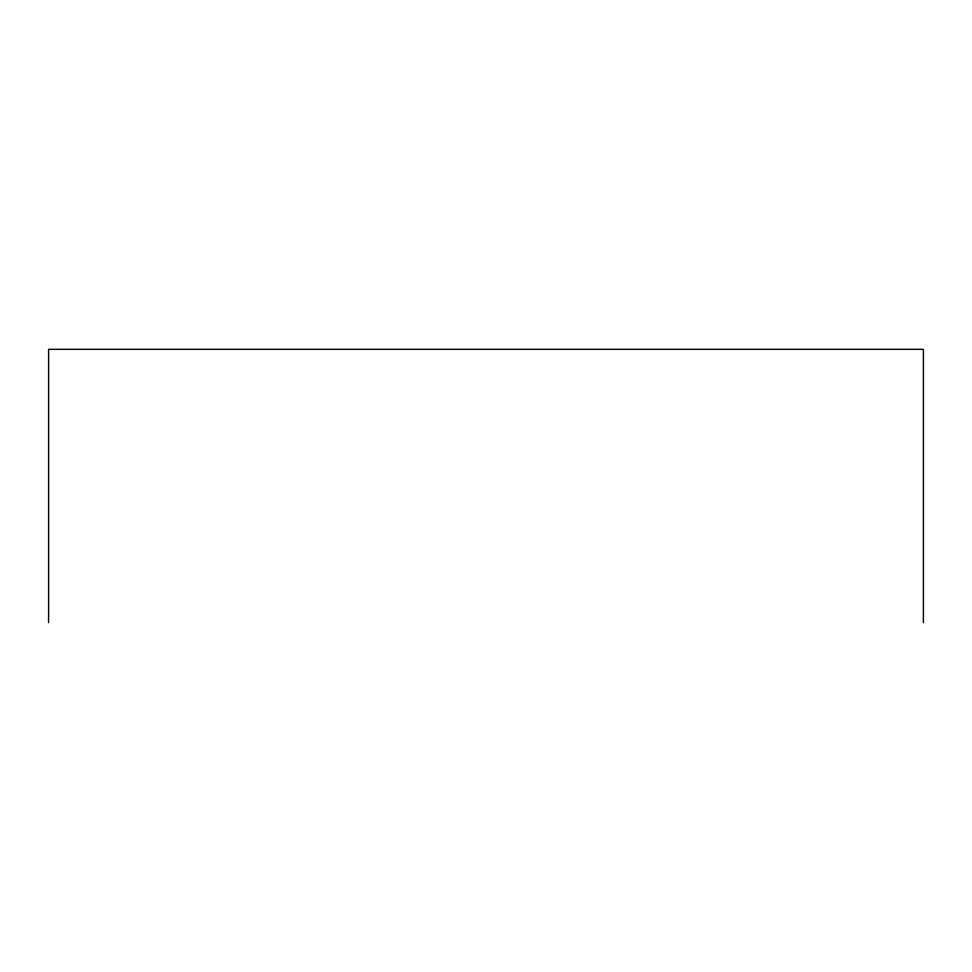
<?xml version="1.0" encoding="UTF-8"?>
<svg xmlns="http://www.w3.org/2000/svg" width="972" height="972" viewBox="0 0 972 972"><rect width="100%" height="100%" fill="white"/><g stroke="black" fill="none" stroke-linecap="round" stroke-linejoin="round"><path stroke-width="1.46" d="M923.4 622.675L923.4 349.325L48.6 349.325L48.6 622.675"/></g></svg>
